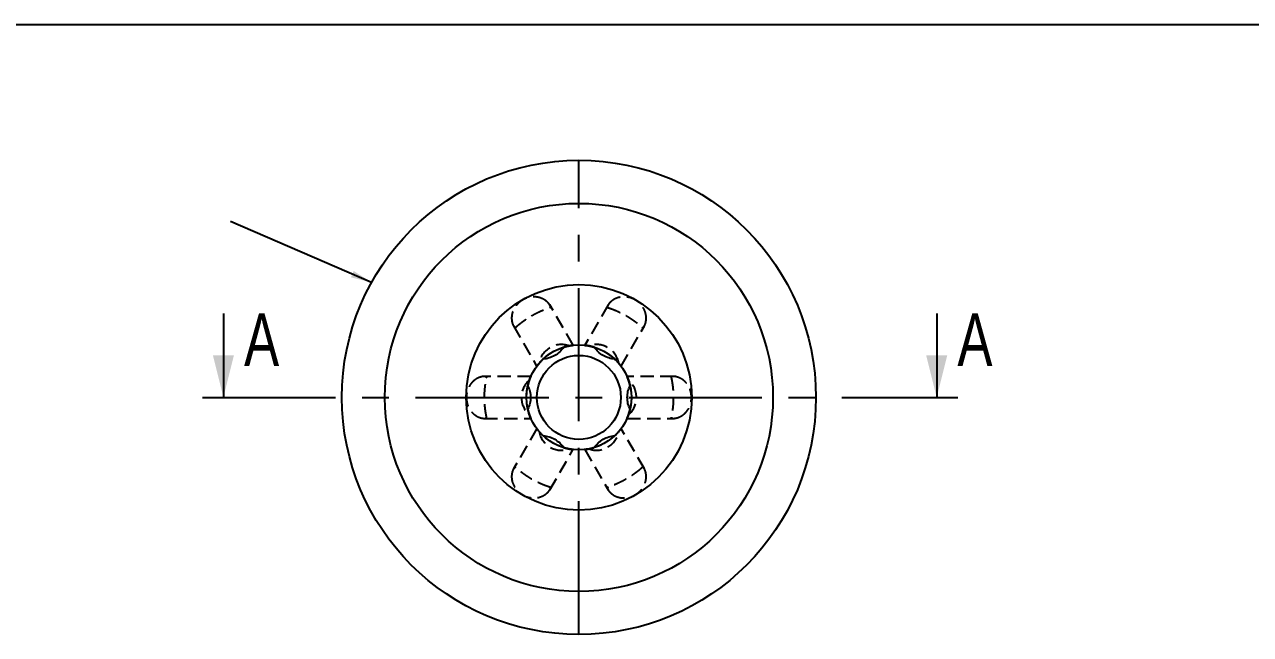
# Model space of a CAD drawing. Header units: millimetres. Extents: x 8 to 412, y 8 to 289.
# Drawn here: x 184.7 to 301.6, y 230.9 to 289 of the extents above; entities that cross this region are included whole.
import ezdxf

# ---------------------------------------------------------------- set-up
doc = ezdxf.new("R2010")
doc.units = ezdxf.units.MM
doc.linetypes.add('CENTERX2', pattern=[20.32, 12.7, -2.54, 2.54, -2.54])
doc.linetypes.add('HIDDEN', pattern=[1.905, 1.27, -0.635])
for name, color, linetype in [('CENTERLINE', 4, 'CENTERX2'), ('HIDDEN', 3, 'HIDDEN'), ('TEXT', 2, 'Continuous')]:
    doc.layers.add(name, color=color, linetype=linetype)
doc.layers.add('OUTLINE', color=7, linetype='Continuous', lineweight=25)
doc.styles.add('SLDTEXTSTYLE0', font='TXT', dxfattribs={"width": 0.75})
doc.dimstyles.new('SLDDIMSTYLE0', dxfattribs={"dimtxt": 0.18, "dimasz": 2, "dimexe": 0, "dimexo": 0.0625, "dimgap": 0, "dimtad": 0, "dimtih": 1, "dimtoh": 1, "dimdec": 0, "dimrnd": 1e-09, "dimzin": 0, "dimdsep": 46, "dimtxsty": 'Standard', "dimsah": 1, "dimcen": 0.09, "dimadec": 0, "dimazin": 0, "dimtfac": 2, "dimtdec": 0, "dimtofl": 0, "dimtmove": 0, "dimatfit": 3, "dimfxl": 0, "dimfrac": 2, "dimtolj": 1, "dimtzin": 0, "dimarcsym": 0})

msp = doc.modelspace()

# ---------------------------------------------------------------- linework, layer by layer
at = {"layer": 'CENTERLINE'}
for p, q in [((237.6003, 230.85365), (237.6003, 276.05365)), ((201.7046, 253.45365), (273.71025, 253.45365))]:
    msp.add_line(p, q, dxfattribs=at)
at = {"layer": 'CENTERLINE', "linetype": 'Continuous'}
for p, q in [((203.7046, 261.45365), (203.7046, 253.45365)), ((271.71025, 261.45365), (271.71025, 253.45365))]:
    msp.add_line(p, q, dxfattribs=at)
at = {"layer": 'CENTERLINE'}
for points in [[(203.7046, 253.45365), (204.7046, 257.45365), (202.7046, 257.45365)], [(271.71025, 253.45365), (272.71025, 257.45365), (270.71025, 257.45365)]]:
    msp.add_solid(points, dxfattribs=at)
at = {"layer": 'HIDDEN'}
for p, q in [((237.03609, 258.4309), (234.81673, 262.27494)), ((240.3838, 262.2748), (238.16746, 258.43598)), ((231.35271, 260.2748), (233.56905, 256.43598)), ((241.62862, 256.4309), (243.84798, 260.27494)), ((233.00777, 255.45365), (228.56905, 255.45365)), ((246.63139, 255.45365), (242.19871, 255.45365)), ((228.56922, 251.45365), (233.0019, 251.45365)), ((242.19284, 251.45365), (246.63156, 251.45365)), ((233.57199, 250.4764), (231.35263, 246.63235)), ((243.8479, 246.63249), (241.63156, 250.47131)), ((234.81681, 244.63249), (237.03315, 248.47131)), ((238.16452, 248.4764), (240.38388, 244.63235))]:
    msp.add_line(p, q, dxfattribs=at)
for centre, radius, start, end in [((235.94238, 256.32526), 2.16855, 70.3050845, 169.6949202), ((239.25823, 256.32526), 2.16855, 10.3050798, 109.6949155), ((234.28445, 253.45365), 2.16854, 130.3050695, 229.6949305), ((240.91615, 253.45365), 2.16854, 310.3050695, 49.6949305), ((235.94238, 250.58204), 2.16855, 190.3050798, 289.6949155), ((239.25823, 250.58204), 2.16855, 250.3050845, 349.6949202)]:
    msp.add_arc(centre, radius, start, end, dxfattribs=at)
for points, knots in [([(234.43529, 262.67564), (234.28846, 262.7858), (234.12508, 262.87172), (233.76631, 262.99493), (233.57582, 263.0299), (233.18528, 263.04406), (232.98548, 263.0228), (232.59888, 262.92559), (232.40879, 262.84854), (232.06124, 262.64806), (231.89906, 262.52179), (231.62183, 262.23627), (231.50267, 262.07286), (231.32011, 261.72894), (231.25436, 261.54441), (231.18193, 261.17432), (231.17434, 260.98787), (231.19633, 260.80563)], [0, 0, 0, 0, 0.125, 0.125, 0.25, 0.25, 0.375, 0.375, 0.5, 0.5, 0.625, 0.625, 0.75, 0.75, 0.875, 0.875, 1, 1, 1, 1]), ([(244.00428, 260.80563), (244.02626, 260.98787), (244.01898, 261.17232), (243.94631, 261.54462), (243.88134, 261.72708), (243.69834, 262.07238), (243.58002, 262.23478), (243.30254, 262.52098), (243.14076, 262.64708), (242.79337, 262.84782), (242.60293, 262.92514), (242.21704, 263.02247), (242.01594, 263.04396), (241.62683, 263.0301), (241.43414, 262.99478), (241.07742, 262.87246), (240.91216, 262.7858), (240.76532, 262.67564)], [0, 0, 0, 0, 0.125, 0.125, 0.25, 0.25, 0.375, 0.375, 0.5, 0.5, 0.625, 0.625, 0.75, 0.75, 0.875, 0.875, 1, 1, 1, 1]), ([(231.55261, 260.11888), (231.58953, 260.15238), (231.64015, 260.19786), (231.77403, 260.31385), (231.85672, 260.38406), (232.01966, 260.51489), (232.08034, 260.56262), (232.21782, 260.66726), (232.29456, 260.72423), (232.47527, 260.85272), (232.57862, 260.92378), (232.75752, 261.03998), (232.82033, 261.07978), (232.95413, 261.16203), (233.02534, 261.20454), (233.2382, 261.32759), (233.38282, 261.40558), (233.63726, 261.53539), (233.75048, 261.58944), (233.95173, 261.68166), (234.03999, 261.71995), (234.20082, 261.78738), (234.27289, 261.81625), (234.46715, 261.89181), (234.57001, 261.92863), (234.73893, 261.98714), (234.80435, 262.00848), (234.85189, 262.02372)], [0, 0, 0, 0, 0.125, 0.125, 0.25, 0.25, 0.3125, 0.3125, 0.375, 0.375, 0.4375, 0.4375, 0.46875, 0.46875, 0.5, 0.5, 0.5625, 0.5625, 0.625, 0.625, 0.6875, 0.6875, 0.75, 0.75, 0.875, 0.875, 1, 1, 1, 1]), ([(234.85189, 262.02372), (234.87165, 262.03006), (234.8836, 262.05239), (234.8819, 262.1266), (234.86782, 262.17805), (234.80434, 262.3015), (234.75401, 262.37427), (234.61926, 262.52373), (234.53363, 262.60186), (234.43529, 262.67564)], [0, 0, 0, 0, 0.25, 0.25, 0.5, 0.5, 0.75, 0.75, 1, 1, 1, 1]), ([(240.76532, 262.67564), (240.66714, 262.60198), (240.58343, 262.52586), (240.44665, 262.37449), (240.39743, 262.30346), (240.30049, 262.11584), (240.3092, 262.0364), (240.34872, 262.02372)], [0, 0, 0, 0, 0.25, 0.25, 0.5, 0.5, 1, 1, 1, 1]), ([(240.34872, 262.02372), (240.39619, 262.0085), (240.46089, 261.9874), (240.62827, 261.92945), (240.73042, 261.89294), (240.9252, 261.81725), (240.99687, 261.78856), (241.15624, 261.72183), (241.24394, 261.68384), (241.44557, 261.5916), (241.55879, 261.53762), (241.74887, 261.44079), (241.81474, 261.4063), (241.95287, 261.33155), (242.02529, 261.29113), (242.23829, 261.16831), (242.37814, 261.08206), (242.61778, 260.92662), (242.72119, 260.85559), (242.90169, 260.72741), (242.97898, 260.67012), (243.11779, 260.56455), (243.17882, 260.51658), (243.34139, 260.38612), (243.4247, 260.31545), (243.55984, 260.19842), (243.61103, 260.15243), (243.648, 260.11888)], [0, 0, 0, 0, 0.125, 0.125, 0.25, 0.25, 0.3125, 0.3125, 0.375, 0.375, 0.4375, 0.4375, 0.46875, 0.46875, 0.5, 0.5, 0.5625, 0.5625, 0.625, 0.625, 0.6875, 0.6875, 0.75, 0.75, 0.875, 0.875, 1, 1, 1, 1]), ([(231.19633, 260.80563), (231.21103, 260.68377), (231.2351, 260.57321), (231.2978, 260.37908), (231.33471, 260.30093), (231.44872, 260.12317), (231.52187, 260.091), (231.55261, 260.11888)], [0, 0, 0, 0, 0.25, 0.25, 0.5, 0.5, 1, 1, 1, 1]), ([(243.648, 260.11888), (243.66337, 260.10494), (243.68868, 260.10575), (243.7521, 260.14433), (243.78962, 260.18225), (243.86479, 260.29895), (243.90264, 260.37893), (243.9647, 260.57035), (243.98955, 260.68357), (244.00428, 260.80563)], [0, 0, 0, 0, 0.25, 0.25, 0.5, 0.5, 0.75, 0.75, 1, 1, 1, 1]), ([(233.80881, 256.71319), (233.97955, 256.91179), (234.17052, 257.10284), (234.49576, 257.37561), (234.61142, 257.46458), (234.84914, 257.63122), (234.972, 257.70965), (235.22601, 257.8564), (235.35813, 257.92509), (235.62173, 258.04782), (235.75408, 258.10246), (236.0198, 258.19938), (236.15406, 258.24185), (236.41688, 258.31349), (236.546, 258.34294), (236.6732, 258.36694)], [0, 0, 0, 0, 0.25, 0.25, 0.375, 0.375, 0.5, 0.5, 0.625, 0.625, 0.75, 0.75, 0.875, 0.875, 1, 1, 1, 1]), ([(236.6732, 258.36694), (236.77683, 258.3865), (236.85187, 258.39763), (236.96305, 258.41319), (236.99901, 258.4174), (237.06039, 258.42458), (237.04187, 258.42271), (236.9259, 258.4083), (236.82669, 258.39542), (236.61998, 258.3571), (236.54119, 258.34109), (236.35868, 258.29794), (236.25544, 258.27112), (236.13198, 258.23319)], [0, 0, 0, 0, 0.125, 0.125, 0.25, 0.25, 0.5, 0.5, 0.75, 0.75, 0.875, 0.875, 1, 1, 1, 1]), ([(239.06863, 258.23319), (238.94545, 258.27103), (238.84206, 258.29791), (238.65912, 258.34116), (238.58, 258.35723), (238.44159, 258.38286), (238.38241, 258.39235), (238.2845, 258.40686), (238.24547, 258.41193), (238.159, 258.42267), (238.14024, 258.42457), (238.20111, 258.41746), (238.23705, 258.41325), (238.34839, 258.39769), (238.42359, 258.38653), (238.5274, 258.36694)], [0, 0, 0, 0, 0.125, 0.125, 0.25, 0.25, 0.375, 0.375, 0.5, 0.5, 0.75, 0.75, 0.875, 0.875, 1, 1, 1, 1]), ([(238.5274, 258.36694), (238.65516, 258.34284), (238.78636, 258.31284), (239.04873, 258.24119), (239.18047, 258.19948), (239.44523, 258.10296), (239.57942, 258.04759), (239.84352, 257.92457), (239.97255, 257.85746), (240.3506, 257.6394), (240.59349, 257.46867), (241.02615, 257.10648), (241.22088, 256.912), (241.39179, 256.71319)], [0, 0, 0, 0, 0.125, 0.125, 0.25, 0.25, 0.375, 0.375, 0.5, 0.5, 0.75, 0.75, 1, 1, 1, 1]), ([(234.19526, 257.11502), (234.1009, 257.02727), (234.02593, 256.95117), (233.897, 256.81436), (233.84352, 256.75388), (233.75212, 256.64683), (233.71432, 256.60032), (233.65279, 256.52278), (233.62889, 256.49152), (233.57635, 256.422), (233.56532, 256.40671), (233.60192, 256.45587), (233.62353, 256.48489), (233.69268, 256.57352), (233.73994, 256.63307), (233.80881, 256.71319)], [0, 0, 0, 0, 0.125, 0.125, 0.25, 0.25, 0.375, 0.375, 0.5, 0.5, 0.75, 0.75, 0.875, 0.875, 1, 1, 1, 1]), ([(241.39179, 256.71319), (241.46054, 256.63322), (241.5077, 256.57381), (241.57677, 256.48529), (241.59839, 256.45626), (241.6353, 256.40669), (241.62442, 256.42179), (241.55396, 256.51502), (241.4932, 256.5945), (241.35666, 256.75436), (241.30339, 256.81459), (241.17477, 256.95107), (241.09992, 257.02707), (241.00535, 257.11502)], [0, 0, 0, 0, 0.125, 0.125, 0.25, 0.25, 0.5, 0.5, 0.75, 0.75, 0.875, 0.875, 1, 1, 1, 1]), ([(228.03131, 255.32366), (227.8625, 255.25158), (227.7064, 255.15305), (227.42031, 254.90396), (227.29478, 254.75647), (227.08724, 254.42533), (227.00576, 254.24166), (226.89664, 253.85826), (226.86833, 253.65511), (226.86818, 253.25389), (226.89644, 253.0503), (227.00509, 252.66745), (227.08703, 252.48254), (227.29359, 252.15249), (227.42052, 252.00328), (227.70481, 251.7555), (227.86249, 251.65572), (228.03131, 251.58363)], [0, 0, 0, 0, 0.125, 0.125, 0.25, 0.25, 0.375, 0.375, 0.5, 0.5, 0.625, 0.625, 0.75, 0.75, 0.875, 0.875, 1, 1, 1, 1]), ([(228.80419, 255.35848), (228.80859, 255.37877), (228.79522, 255.40028), (228.7301, 255.43592), (228.67851, 255.44945), (228.53985, 255.4562), (228.45167, 255.44899), (228.25486, 255.40703), (228.14439, 255.37193), (228.03131, 255.32366)], [0, 0, 0, 0, 0.25, 0.25, 0.5, 0.5, 0.75, 0.75, 1, 1, 1, 1]), ([(228.80419, 251.54881), (228.79364, 251.59753), (228.77957, 251.66411), (228.74606, 251.83804), (228.7266, 251.94476), (228.69476, 252.15129), (228.68377, 252.2277), (228.66188, 252.39908), (228.65092, 252.49403), (228.63, 252.71477), (228.62014, 252.83981), (228.60895, 253.05284), (228.60589, 253.12713), (228.60156, 253.28413), (228.60035, 253.36706), (228.60022, 253.61293), (228.60499, 253.77717), (228.61978, 254.06242), (228.62959, 254.18749), (228.65035, 254.4079), (228.66132, 254.50348), (228.68334, 254.67648), (228.69437, 254.75332), (228.72606, 254.95934), (228.74561, 255.06682), (228.77939, 255.24237), (228.79363, 255.30969), (228.80419, 255.35848)], [0, 0, 0, 0, 0.125, 0.125, 0.25, 0.25, 0.3125, 0.3125, 0.375, 0.375, 0.4375, 0.4375, 0.46875, 0.46875, 0.5, 0.5, 0.5625, 0.5625, 0.625, 0.625, 0.6875, 0.6875, 0.75, 0.75, 0.875, 0.875, 1, 1, 1, 1]), ([(232.88171, 251.79989), (232.83881, 251.92229), (232.7998, 252.04879), (232.73066, 252.31129), (232.70034, 252.44837), (232.62656, 252.86829), (232.60026, 253.15865), (232.60035, 253.75004), (232.62642, 254.03851), (232.72539, 254.60116), (232.79566, 254.86187), (232.88171, 255.1074)], [0, 0, 0, 0, 0.125, 0.125, 0.25, 0.25, 0.5, 0.5, 0.75, 0.75, 1, 1, 1, 1]), ([(232.88171, 255.1074), (232.91659, 255.20692), (232.94447, 255.27747), (232.98659, 255.38154), (233.00092, 255.41479), (233.02539, 255.47154), (233.01775, 255.45456), (232.97225, 255.34692), (232.93379, 255.25457), (232.86363, 255.05639), (232.8381, 254.98014), (232.78421, 254.80051), (232.75582, 254.69769), (232.72694, 254.57181)], [0, 0, 0, 0, 0.125, 0.125, 0.25, 0.25, 0.5, 0.5, 0.75, 0.75, 0.875, 0.875, 1, 1, 1, 1]), ([(242.47367, 254.57181), (242.44485, 254.6974), (242.41644, 254.80038), (242.36242, 254.98044), (242.33678, 255.057), (242.28977, 255.18968), (242.2684, 255.24567), (242.23201, 255.33772), (242.21689, 255.37406), (242.18296, 255.45431), (242.17522, 255.47151), (242.1995, 255.41524), (242.21382, 255.38202), (242.25601, 255.27781), (242.28395, 255.2071), (242.31889, 255.1074)], [0, 0, 0, 0, 0.125, 0.125, 0.25, 0.25, 0.375, 0.375, 0.5, 0.5, 0.75, 0.75, 0.875, 0.875, 1, 1, 1, 1]), ([(242.31889, 255.1074), (242.36179, 254.985), (242.4008, 254.8585), (242.46995, 254.59601), (242.50027, 254.45892), (242.57405, 254.039), (242.60035, 253.74864), (242.60026, 253.15725), (242.57419, 252.86878), (242.47522, 252.30614), (242.40495, 252.04543), (242.31889, 251.79989)], [0, 0, 0, 0, 0.125, 0.125, 0.25, 0.25, 0.5, 0.5, 0.75, 0.75, 1, 1, 1, 1]), ([(247.16929, 255.32366), (247.05641, 255.37185), (246.94863, 255.40629), (246.74916, 255.44906), (246.66303, 255.45617), (246.45207, 255.44631), (246.38763, 255.39905), (246.39642, 255.35848)], [0, 0, 0, 0, 0.25, 0.25, 0.5, 0.5, 1, 1, 1, 1]), ([(246.39642, 255.35848), (246.40697, 255.30976), (246.42104, 255.24318), (246.45455, 255.06925), (246.47401, 254.96253), (246.50585, 254.75601), (246.51684, 254.67959), (246.53872, 254.50821), (246.54969, 254.41326), (246.57061, 254.19252), (246.58047, 254.06748), (246.59166, 253.85445), (246.59472, 253.78016), (246.59905, 253.62316), (246.60026, 253.54024), (246.60039, 253.29436), (246.59562, 253.13012), (246.58083, 252.84487), (246.57102, 252.7198), (246.55026, 252.49939), (246.53929, 252.40382), (246.51727, 252.23082), (246.50624, 252.15397), (246.47455, 251.94795), (246.455, 251.84047), (246.42121, 251.66492), (246.40698, 251.5976), (246.39642, 251.54881)], [0, 0, 0, 0, 0.125, 0.125, 0.25, 0.25, 0.3125, 0.3125, 0.375, 0.375, 0.4375, 0.4375, 0.46875, 0.46875, 0.5, 0.5, 0.5625, 0.5625, 0.625, 0.625, 0.6875, 0.6875, 0.75, 0.75, 0.875, 0.875, 1, 1, 1, 1]), ([(247.16929, 251.58363), (247.33811, 251.65571), (247.49421, 251.75424), (247.7803, 252.00334), (247.90583, 252.15082), (248.11336, 252.48196), (248.19485, 252.66563), (248.30396, 253.04903), (248.33228, 253.25219), (248.33243, 253.6534), (248.30417, 253.857), (248.19552, 254.23984), (248.11358, 254.42475), (247.90702, 254.75481), (247.78009, 254.90401), (247.4958, 255.15179), (247.33812, 255.25158), (247.16929, 255.32366)], [0, 0, 0, 0, 0.125, 0.125, 0.25, 0.25, 0.375, 0.375, 0.5, 0.5, 0.625, 0.625, 0.75, 0.75, 0.875, 0.875, 1, 1, 1, 1]), ([(228.03131, 251.58363), (228.1442, 251.53544), (228.25197, 251.501), (228.45145, 251.45823), (228.53758, 251.45112), (228.74853, 251.46098), (228.81298, 251.50825), (228.80419, 251.54881)], [0, 0, 0, 0, 0.25, 0.25, 0.5, 0.5, 1, 1, 1, 1]), ([(232.72694, 252.33548), (232.75575, 252.20989), (232.78417, 252.10691), (232.83819, 251.92685), (232.86383, 251.85029), (232.91083, 251.71761), (232.93221, 251.66162), (232.9686, 251.56957), (232.98372, 251.53323), (233.01765, 251.45298), (233.02538, 251.43578), (233.00111, 251.49205), (232.98679, 251.52528), (232.9446, 251.62948), (232.91666, 251.70019), (232.88171, 251.79989)], [0, 0, 0, 0, 0.125, 0.125, 0.25, 0.25, 0.375, 0.375, 0.5, 0.5, 0.75, 0.75, 0.875, 0.875, 1, 1, 1, 1]), ([(242.31889, 251.79989), (242.28402, 251.70037), (242.25614, 251.62982), (242.21402, 251.52575), (242.19969, 251.49251), (242.17522, 251.43576), (242.18285, 251.45273), (242.22836, 251.56037), (242.26682, 251.65273), (242.33698, 251.8509), (242.36251, 251.92715), (242.4164, 252.10678), (242.44479, 252.2096), (242.47367, 252.33548)], [0, 0, 0, 0, 0.125, 0.125, 0.25, 0.25, 0.5, 0.5, 0.75, 0.75, 0.875, 0.875, 1, 1, 1, 1]), ([(246.39642, 251.54881), (246.39202, 251.52852), (246.40538, 251.50701), (246.47051, 251.47137), (246.5221, 251.45784), (246.66076, 251.45109), (246.74894, 251.4583), (246.94575, 251.50027), (247.05622, 251.53536), (247.16929, 251.58363)], [0, 0, 0, 0, 0.25, 0.25, 0.5, 0.5, 0.75, 0.75, 1, 1, 1, 1]), ([(233.80881, 250.19411), (233.74007, 250.27407), (233.69291, 250.33349), (233.62384, 250.422), (233.60221, 250.45103), (233.5653, 250.5006), (233.57619, 250.4855), (233.64665, 250.39227), (233.70741, 250.31279), (233.84395, 250.15294), (233.89722, 250.0927), (234.02584, 249.95622), (234.10069, 249.88022), (234.19526, 249.79227)], [0, 0, 0, 0, 0.125, 0.125, 0.25, 0.25, 0.5, 0.5, 0.75, 0.75, 0.875, 0.875, 1, 1, 1, 1]), ([(236.6732, 248.54035), (236.54545, 248.56445), (236.41425, 248.59445), (236.15188, 248.66611), (236.02014, 248.70781), (235.75538, 248.80433), (235.62119, 248.8597), (235.35709, 248.98272), (235.22806, 249.04983), (234.85001, 249.26789), (234.60712, 249.43862), (234.17446, 249.80081), (233.97973, 249.99529), (233.80881, 250.19411)], [0, 0, 0, 0, 0.125, 0.125, 0.25, 0.25, 0.375, 0.375, 0.5, 0.5, 0.75, 0.75, 1, 1, 1, 1]), ([(241.39179, 250.19411), (241.22106, 249.99551), (241.03009, 249.80445), (240.70485, 249.53168), (240.58919, 249.44271), (240.35147, 249.27607), (240.2286, 249.19764), (239.9746, 249.05089), (239.84248, 248.98221), (239.57887, 248.85948), (239.44653, 248.80483), (239.18081, 248.70791), (239.04654, 248.66544), (238.78373, 248.5938), (238.65461, 248.56435), (238.5274, 248.54035)], [0, 0, 0, 0, 0.25, 0.25, 0.375, 0.375, 0.5, 0.5, 0.625, 0.625, 0.75, 0.75, 0.875, 0.875, 1, 1, 1, 1]), ([(241.00535, 249.79227), (241.09971, 249.88002), (241.17468, 249.95612), (241.30361, 250.09293), (241.35709, 250.15341), (241.44849, 250.26046), (241.48629, 250.30697), (241.54781, 250.38451), (241.57172, 250.41577), (241.62426, 250.48529), (241.63529, 250.50058), (241.59869, 250.45142), (241.57708, 250.42241), (241.50793, 250.33377), (241.46067, 250.27422), (241.39179, 250.19411)], [0, 0, 0, 0, 0.125, 0.125, 0.25, 0.25, 0.375, 0.375, 0.5, 0.5, 0.75, 0.75, 0.875, 0.875, 1, 1, 1, 1]), ([(236.13198, 248.6741), (236.25516, 248.63626), (236.35854, 248.60938), (236.54149, 248.56614), (236.62061, 248.55006), (236.75902, 248.52443), (236.8182, 248.51495), (236.91611, 248.50043), (236.95514, 248.49536), (237.04161, 248.48462), (237.06037, 248.48272), (236.9995, 248.48983), (236.96356, 248.49404), (236.85222, 248.50961), (236.77702, 248.52076), (236.6732, 248.54035)], [0, 0, 0, 0, 0.125, 0.125, 0.25, 0.25, 0.375, 0.375, 0.5, 0.5, 0.75, 0.75, 0.875, 0.875, 1, 1, 1, 1]), ([(238.5274, 248.54035), (238.42378, 248.5208), (238.34874, 248.50966), (238.23755, 248.4941), (238.2016, 248.48989), (238.14022, 248.48271), (238.15874, 248.48459), (238.27471, 248.49899), (238.37392, 248.51187), (238.58062, 248.55019), (238.65942, 248.56621), (238.84193, 248.60935), (238.94517, 248.63618), (239.06863, 248.6741)], [0, 0, 0, 0, 0.125, 0.125, 0.25, 0.25, 0.5, 0.5, 0.75, 0.75, 0.875, 0.875, 1, 1, 1, 1]), ([(231.55261, 246.78841), (231.53724, 246.80236), (231.51193, 246.80154), (231.4485, 246.76296), (231.41099, 246.72504), (231.33582, 246.60834), (231.29797, 246.52837), (231.2359, 246.33694), (231.21106, 246.22372), (231.19633, 246.10166)], [0, 0, 0, 0, 0.25, 0.25, 0.5, 0.5, 0.75, 0.75, 1, 1, 1, 1]), ([(234.85189, 244.88357), (234.80442, 244.89879), (234.73972, 244.91989), (234.57234, 244.97784), (234.47018, 245.01435), (234.27541, 245.09004), (234.20374, 245.11873), (234.04437, 245.18547), (233.95666, 245.22345), (233.75504, 245.3157), (233.64181, 245.36968), (233.45173, 245.4665), (233.38586, 245.50099), (233.24773, 245.57575), (233.17531, 245.61616), (232.96232, 245.73899), (232.82247, 245.82523), (232.58283, 245.98067), (232.47942, 246.0517), (232.29892, 246.17989), (232.22163, 246.23717), (232.08282, 246.34274), (232.02179, 246.39072), (231.85921, 246.52117), (231.7759, 246.59184), (231.64077, 246.70888), (231.58958, 246.75486), (231.55261, 246.78841)], [0, 0, 0, 0, 0.125, 0.125, 0.25, 0.25, 0.3125, 0.3125, 0.375, 0.375, 0.4375, 0.4375, 0.46875, 0.46875, 0.5, 0.5, 0.5625, 0.5625, 0.625, 0.625, 0.6875, 0.6875, 0.75, 0.75, 0.875, 0.875, 1, 1, 1, 1]), ([(243.648, 246.78841), (243.61108, 246.75491), (243.56046, 246.70943), (243.42658, 246.59345), (243.34389, 246.52323), (243.18095, 246.3924), (243.12027, 246.34468), (242.98279, 246.24003), (242.90605, 246.18306), (242.72534, 246.05457), (242.62198, 245.98351), (242.44309, 245.86731), (242.38028, 245.82751), (242.24648, 245.74526), (242.17527, 245.70275), (241.9624, 245.5797), (241.81778, 245.50171), (241.56335, 245.3719), (241.45013, 245.31786), (241.24887, 245.22563), (241.16062, 245.18734), (240.99979, 245.11991), (240.92772, 245.09104), (240.73346, 245.01548), (240.6306, 244.97867), (240.46168, 244.92015), (240.39626, 244.89882), (240.34872, 244.88357)], [0, 0, 0, 0, 0.125, 0.125, 0.25, 0.25, 0.3125, 0.3125, 0.375, 0.375, 0.4375, 0.4375, 0.46875, 0.46875, 0.5, 0.5, 0.5625, 0.5625, 0.625, 0.625, 0.6875, 0.6875, 0.75, 0.75, 0.875, 0.875, 1, 1, 1, 1]), ([(244.00428, 246.10166), (243.98957, 246.22352), (243.96551, 246.33408), (243.90281, 246.52822), (243.8659, 246.60636), (243.75189, 246.78412), (243.67873, 246.8163), (243.648, 246.78841)], [0, 0, 0, 0, 0.25, 0.25, 0.5, 0.5, 1, 1, 1, 1]), ([(231.19633, 246.10166), (231.17435, 245.91942), (231.18163, 245.73498), (231.2543, 245.36267), (231.31926, 245.18021), (231.50227, 244.83491), (231.62059, 244.67251), (231.89807, 244.38631), (232.05985, 244.26021), (232.40724, 244.05947), (232.59768, 243.98215), (232.98356, 243.88482), (233.18467, 243.86333), (233.57378, 243.87719), (233.76647, 243.91251), (234.12319, 244.03483), (234.28845, 244.12149), (234.43529, 244.23165)], [0, 0, 0, 0, 0.125, 0.125, 0.25, 0.25, 0.375, 0.375, 0.5, 0.5, 0.625, 0.625, 0.75, 0.75, 0.875, 0.875, 1, 1, 1, 1]), ([(240.76532, 244.23165), (240.91215, 244.12149), (241.07553, 244.03557), (241.43429, 243.91236), (241.62479, 243.87739), (242.01533, 243.86323), (242.21513, 243.8845), (242.60173, 243.9817), (242.79182, 244.05875), (243.13936, 244.25923), (243.30155, 244.3855), (243.57878, 244.67102), (243.69794, 244.83444), (243.8805, 245.17835), (243.94625, 245.36288), (244.01868, 245.73297), (244.02626, 245.91942), (244.00428, 246.10166)], [0, 0, 0, 0, 0.125, 0.125, 0.25, 0.25, 0.375, 0.375, 0.5, 0.5, 0.625, 0.625, 0.75, 0.75, 0.875, 0.875, 1, 1, 1, 1]), ([(234.43529, 244.23165), (234.53347, 244.30531), (234.61718, 244.38143), (234.75396, 244.5328), (234.80318, 244.60384), (234.90012, 244.79146), (234.89141, 244.8709), (234.85189, 244.88357)], [0, 0, 0, 0, 0.25, 0.25, 0.5, 0.5, 1, 1, 1, 1]), ([(240.34872, 244.88357), (240.32896, 244.87723), (240.31701, 244.8549), (240.31871, 244.78069), (240.33279, 244.72924), (240.39627, 244.60579), (240.4466, 244.53302), (240.58135, 244.38356), (240.66698, 244.30544), (240.76532, 244.23165)], [0, 0, 0, 0, 0.25, 0.25, 0.5, 0.5, 0.75, 0.75, 1, 1, 1, 1])]:
    msp.add_open_spline(points, degree=3, knots=knots, dxfattribs=at)
at = {"layer": 'OUTLINE'}
msp.add_line((8, 289), (412, 289), dxfattribs=at)
for radius in [22.6, 18.5, 10.75, 5, 4]:
    msp.add_circle((237.6003, 253.45365), radius, dxfattribs=at)
for points in [[(236.13198, 258.23319), (236.03238, 258.07594), (235.91103, 257.93176), (235.62647, 257.66615), (235.46678, 257.54863), (235.12423, 257.35053), (234.94102, 257.27015), (234.57124, 257.15675), (234.38126, 257.12266), (234.19526, 257.11502)], [(241.00535, 257.11502), (240.81936, 257.12265), (240.63383, 257.15566), (240.26152, 257.26929), (240.07991, 257.34882), (239.73707, 257.54643), (239.57585, 257.66491), (239.29275, 257.92844), (239.16824, 258.07592), (239.06863, 258.23319)], [(232.72694, 254.57181), (232.81332, 254.40693), (232.8775, 254.22975), (232.96525, 253.85051), (232.98718, 253.65346), (232.98747, 253.25775), (232.96547, 253.05889), (232.87879, 252.68195), (232.81333, 252.50038), (232.72694, 252.33548)], [(242.47367, 252.33548), (242.38729, 252.50036), (242.32311, 252.67754), (242.23535, 253.05678), (242.21343, 253.25383), (242.21314, 253.64955), (242.23514, 253.8484), (242.32182, 254.22534), (242.38728, 254.40691), (242.47367, 254.57181)], [(234.19526, 249.79227), (234.38125, 249.78464), (234.56678, 249.75163), (234.93908, 249.63801), (235.1207, 249.55847), (235.46354, 249.36086), (235.62476, 249.24238), (235.90785, 248.97885), (236.03237, 248.83137), (236.13198, 248.6741)], [(239.06863, 248.6741), (239.16823, 248.83135), (239.28958, 248.97553), (239.57414, 249.24114), (239.73382, 249.35866), (240.07638, 249.55676), (240.25959, 249.63714), (240.62937, 249.75054), (240.81934, 249.78464), (241.00535, 249.79227)]]:
    msp.add_open_spline(points, degree=3, knots=[0, 0, 0, 0, 0.25, 0.25, 0.5, 0.5, 0.75, 0.75, 1, 1, 1, 1], dxfattribs=at)

# ---------------------------------------------------------------- texts
at = {"layer": 'CENTERLINE', "char_height": 5, "attachment_point": 1, "style": 'SLDTEXTSTYLE0'}
for insert in [(205.67646, 261.45365), (273.68211, 261.45365)]:
    msp.add_mtext('A', dxfattribs=dict(at, insert=insert))

# ---------------------------------------------------------------- leaders
at = {"layer": 'TEXT'}
msp.add_leader([(217.83303, 264.40877), (204.38266, 270.23296)], dimstyle='SLDDIMSTYLE0', dxfattribs=at)

doc.saveas('drawing.dxf')
